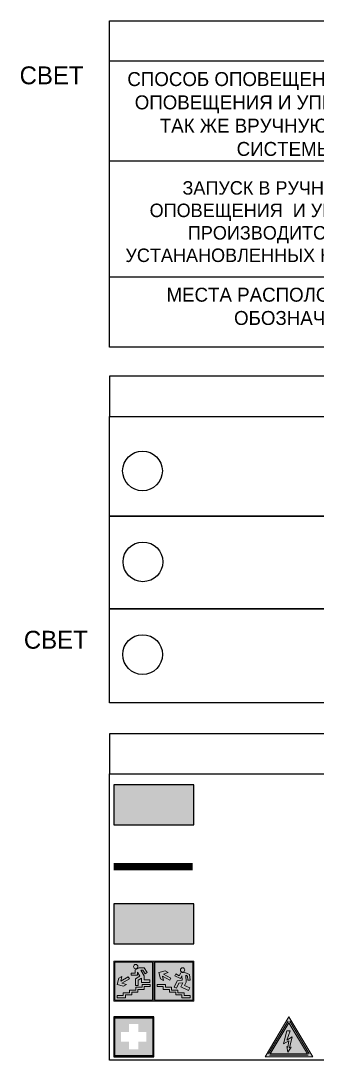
# Model space of a CAD drawing. Header units: millimetres. Extents: x 13114 to 67229, y 22859 to 38520.
# Drawn here: x 20654.8 to 20714.1, y 30533.6 to 30741.9 of the extents above; entities that cross this region are included whole.
import ezdxf

# ---------------------------------------------------------------- set-up
doc = ezdxf.new("R2010")
doc.units = ezdxf.units.MM
doc.layers.add('План_Штампы', color=7, linetype='Continuous')
doc.styles.add('обычный', font='arial.ttf')

# ---------------------------------------------------------------- blocks, each defined once
blk = doc.blocks.new('A$C3E6D3DDE')
at = {"lineweight": 5}
h = blk.add_hatch(color=40, dxfattribs=at)
h.paths.add_polyline_path([(24.1, 1.45), (16.46, -11.35), (31.74, -11.35)])
h.paths.add_polyline_path([(24.09, -0.46), (30.03, -10.41), (18.14, -10.41)], flags=16)
h.paths.add_polyline_path([(24.54, -3.08), (23.41, -6.02), (25.13, -5.01), (24.33, -8.5), (24.82, -8.27), (23.79, -9.86), (23.4, -8.04), (23.8, -8.43), (24.04, -6.29), (22.39, -7.25), (23.44, -3.08)], flags=0)
h = blk.add_hatch(color=256, dxfattribs=at)
h.paths.add_polyline_path([(24.37, 0.03, 0.567511), (23.82, 0.03), (17.59, -10.4, 0.582454), (17.86, -10.88), (30.32, -10.88, 0.582149), (30.6, -10.4)])
h.paths.add_polyline_path([(24.09, -0.46), (18.14, -10.41), (30.03, -10.41)], flags=16)
h.paths.add_polyline_path([(24.54, -3.08), (23.41, -6.02), (25.13, -5.01), (24.33, -8.5), (24.82, -8.27), (23.79, -9.86), (23.4, -8.04), (23.8, -8.43), (24.04, -6.29), (22.39, -7.25), (23.44, -3.08)], flags=0)
h = blk.add_hatch(color=40, dxfattribs=at)
h.paths.add_polyline_path([(24.09, -0.46), (18.14, -10.41), (30.03, -10.41)])
h.paths.add_polyline_path([(24.82, -8.27), (23.79, -9.86), (23.4, -8.04), (23.8, -8.43), (24.04, -6.29), (22.39, -7.25), (23.44, -3.08), (24.54, -3.08), (23.41, -6.02), (25.13, -5.01), (24.33, -8.5)], flags=16)
at = {"color": 40, "lineweight": 5}
for p, q in [((16.46, -11.35), (24.1, 1.45)), ((24.1, 1.45), (31.74, -11.35))]:
    blk.add_line(p, q, dxfattribs=at)
at = {"lineweight": 5}
for p, q in [((17.59, -10.4), (23.82, 0.03)), ((24.37, 0.03), (30.6, -10.4)), ((18.14, -10.41), (24.09, -0.46)), ((23.44, -3.08), (22.39, -7.25)), ((23.41, -6.02), (24.54, -3.08)), ((24.54, -3.08), (23.44, -3.08)), ((24.09, -0.46), (30.03, -10.41)), ((22.39, -7.25), (24.04, -6.29)), ((25.13, -5.01), (23.41, -6.02)), ((24.04, -6.29), (23.8, -8.43)), ((24.33, -8.5), (25.13, -5.01)), ((23.8, -8.43), (23.4, -8.04)), ((23.4, -8.04), (23.79, -9.86)), ((23.79, -9.86), (24.82, -8.27)), ((24.82, -8.27), (24.33, -8.5)), ((17.86, -10.88), (30.32, -10.88)), ((18.14, -10.41), (30.03, -10.41))]:
    blk.add_line(p, q, dxfattribs=at)
at = {"color": 50, "lineweight": 5}
blk.add_line((31.74, -11.35), (16.46, -11.35), dxfattribs=at)
blk = doc.blocks.new('A$C7B4425F7')
at = {"true_color": 0xffffff}
blk.add_hatch(color=7, dxfattribs=at).paths.add_polyline_path([(0, 0), (-16, 0), (-16, -8), (0, -8)])
h = blk.add_hatch(color=126)
h.paths.add_polyline_path([(-0.2, -0.2), (-15.8, -0.2), (-15.8, -7.8), (-0.2, -7.8)])
h.paths.add_polyline_path([(-11.76, -2.03), (-11.76, -3.66), (-11.17, -3.66, -0.568275), (-11.17, -6.18), (-12.58, -6.18), (-12.58, -2.03)], flags=16)
h.paths.add_polyline_path([(-13.33, -4.12, -0.495768), (-13.59, -6.18), (-15.03, -6.18), (-15.03, -2.03), (-13.59, -2.03, -0.487973)], flags=16)
h.paths.add_polyline_path([(-10.25, -2.03), (-9.48, -2.03), (-9.48, -6.18), (-10.25, -6.18)], flags=16)
h.paths.add_polyline_path([(-13.84, -3.69), (-14.24, -3.69), (-14.24, -3.03), (-13.9, -3.03, -0.692621)], flags=0)
h.paths.add_polyline_path([(-9.15, -2.03), (-8.4, -2.03), (-8.04, -3.07), (-7.68, -2.03), (-6.93, -2.03), (-7.64, -4.1), (-6.93, -6.18), (-7.68, -6.18), (-8.04, -5.14), (-8.4, -6.18), (-9.15, -6.18), (-8.44, -4.1)], flags=16)
h.paths.add_polyline_path([(-11.76, -4.46), (-11.42, -4.46, -0.692621), (-11.36, -5.12), (-11.76, -5.12)], flags=0)
h.paths.add_polyline_path([(-13.9, -5.2), (-14.24, -5.2), (-14.24, -4.55), (-13.84, -4.55, -0.708038)], flags=0)
edge = h.paths.add_edge_path(flags=16)
edge.add_ellipse((-5.51, -4.08), major_axis=(0, 2.05), ratio=0.586184, start_angle=0, end_angle=360)
edge = h.paths.add_edge_path(flags=0)
edge.add_ellipse((-5.51, -4.08), major_axis=(0, 1.14), ratio=0.454828, start_angle=0, end_angle=360)
h.paths.add_polyline_path([(-4.13, -4.96, 0.377264), (-3.48, -4.52, 0.0555), (-3.16, -2.03), (-1.66, -2.03), (-1.66, -4.96), (-0.96, -4.96), (-0.96, -7.01), (-1.75, -7.01), (-1.75, -6.18), (-3.3, -6.18), (-3.3, -7.02), (-4.13, -7.02)], flags=16)
h.paths.add_polyline_path([(-2.73, -2.91), (-2.28, -2.91), (-2.28, -4.96), (-3.05, -4.96, 0.079136)], flags=0)
at = {"color": 126}
blk.add_lwpolyline([(-16, -8), (0, -8), (0, 0), (-16, 0)], close=True, dxfattribs=at)
blk = doc.blocks.new('A$C18900ED3')
h = blk.add_hatch(color=126)
h.paths.add_polyline_path([(-0.18, -0.18), (-7.02, -0.18), (-7.02, -7.02), (-0.18, -7.02)])
h.paths.add_polyline_path([(-5.89, -4.46), (-5.89, -2.77), (-4.46, -2.77), (-4.46, -1.31), (-2.77, -1.31), (-2.77, -2.77), (-1.33, -2.77), (-1.33, -4.46), (-2.77, -4.46), (-2.77, -5.89), (-4.46, -5.89), (-4.46, -4.46)], flags=16)
at = {"color": 126}
for p, q in [((-7.2, 0), (-7.2, -7.2)), ((0, 0), (-7.2, 0)), ((0, -7.2), (0, 0)), ((-7.02, -7.02), (-7.02, -0.18)), ((-7.02, -0.18), (-0.18, -0.18)), ((-0.18, -0.18), (-0.18, -7.02)), ((-7.2, -7.2), (0, -7.2)), ((-0.18, -7.02), (-7.02, -7.02))]:
    blk.add_line(p, q, dxfattribs=at)
blk = doc.blocks.new('вниз 3')
at = {"lineweight": 0, "true_color": 0xffffff}
h = blk.add_hatch(color=7, dxfattribs=at)
h.dxf.hatch_style = 1
h.paths.add_polyline_path([(40997.5, -4475.69), (40997.25, -4475.28), (40995.76, -4476.15), (40995.97, -4475.23), (40995.39, -4475.56), (40995.05, -4476.83), (40996.33, -4477.17), (40996.91, -4476.83), (40996, -4476.55)], flags=0)
h.paths.add_polyline_path([(40999.81, -4473.95), (41000.22, -4473.95), (41000.64, -4474.67), (41001.03, -4474.43), (41000.46, -4473.49), (41000.42, -4473.49), (40999.43, -4473.49), (40998.68, -4473.92), (40998.68, -4474.57), (40997.88, -4474.57), (40997.88, -4475), (40999.14, -4475), (40999.14, -4474.43), (40999.14, -4474.38), (40999.59, -4475.15), (40998.72, -4475.67), (40998.72, -4477.06), (40999.24, -4477.06), (40999.24, -4475.96), (40999.95, -4475.56), (40999.95, -4476.43), (41001.61, -4476.43), (41001.61, -4475.88), (41000.47, -4475.88), (41000.47, -4475.12)], flags=0)
h.paths.add_polyline_path([(40999.2, -4473.24, 1), (40998.35, -4473.24, 1)], flags=0)
h.paths.add_polyline_path([(41000.46, -4477.26), (41001.69, -4477.26), (41001.69, -4476.84), (41000.03, -4476.84), (41000.03, -4477.39), (40998.78, -4477.39), (40998.78, -4477.95), (40997.53, -4477.95), (40997.53, -4478.5), (40996.29, -4478.5), (40996.29, -4479.06), (40995.05, -4479.06), (40995.05, -4479.48), (40995.29, -4479.48), (40996.72, -4479.48), (40996.72, -4478.92), (40997.97, -4478.92), (40997.97, -4478.36), (40999.2, -4478.36), (40999.2, -4477.81), (41000.46, -4477.81)], flags=0)
h.paths.add_polyline_path([(41002.37, -4472.17), (40994.37, -4472.17), (40994.37, -4480.17), (41002.37, -4480.17)])
h.paths.add_polyline_path([(41002.16, -4479.96), (40994.57, -4479.96), (40994.57, -4472.37), (41002.16, -4472.37)], flags=16)
h.paths.add_polyline_path([(41001.61, -4475.88), (41001.61, -4476.43), (40999.95, -4476.43), (40999.95, -4475.56), (40999.24, -4475.96), (40999.24, -4477.06), (40998.72, -4477.06), (40998.72, -4475.67), (40999.59, -4475.15), (40999.14, -4474.38), (40999.14, -4474.43), (40999.14, -4475), (40997.88, -4475), (40997.88, -4474.57), (40998.68, -4474.57), (40998.68, -4473.92), (40999.43, -4473.49), (41000.42, -4473.49), (41000.46, -4473.49), (41001.03, -4474.43), (41000.64, -4474.67), (41000.22, -4473.95), (40999.81, -4473.95), (41000.47, -4475.12), (41000.47, -4475.88)], flags=0)
h.paths.add_polyline_path([(41001.69, -4476.84), (41001.69, -4477.26), (41000.46, -4477.26), (41000.46, -4477.81), (40999.2, -4477.81), (40999.2, -4478.36), (40997.97, -4478.36), (40997.97, -4478.92), (40996.72, -4478.92), (40996.72, -4479.48), (40995.05, -4479.48), (40995.05, -4479.06), (40996.29, -4479.06), (40996.29, -4478.5), (40997.53, -4478.5), (40997.53, -4477.95), (40998.78, -4477.95), (40998.78, -4477.39), (41000.03, -4477.39), (41000.03, -4476.84)], flags=0)
h.paths.add_polyline_path([(40998.35, -4473.24, -1), (40999.2, -4473.24, -1)], flags=0)
h.paths.add_polyline_path([(40997.5, -4475.69), (40996, -4476.55), (40996.91, -4476.83), (40996.33, -4477.17), (40995.05, -4476.83), (40995.39, -4475.56), (40995.97, -4475.23), (40995.76, -4476.15), (40997.25, -4475.28)], flags=0)
at = {"lineweight": 0}
h = blk.add_hatch(color=126, dxfattribs=at)
h.dxf.hatch_style = 1
h.paths.add_polyline_path([(41002.16, -4472.37), (40994.57, -4472.37), (40994.57, -4479.96), (41002.16, -4479.96)])
h.paths.add_polyline_path([(40995.97, -4475.23), (40995.76, -4476.15), (40997.25, -4475.28), (40997.5, -4475.69), (40996, -4476.55), (40996.91, -4476.83), (40996.33, -4477.17), (40995.05, -4476.83), (40995.39, -4475.56)], flags=16)
h.paths.add_polyline_path([(40997.88, -4474.57), (40998.68, -4474.57), (40998.68, -4473.92), (40999.43, -4473.49), (41000.42, -4473.49), (41000.46, -4473.49), (41001.03, -4474.43), (41000.64, -4474.67), (41000.22, -4473.95), (40999.81, -4473.95), (41000.47, -4475.12), (41000.47, -4475.88), (41001.61, -4475.88), (41001.61, -4476.43), (40999.95, -4476.43), (40999.95, -4475.56), (40999.24, -4475.96), (40999.24, -4477.06), (40998.72, -4477.06), (40998.72, -4475.67), (40999.59, -4475.15), (40999.14, -4474.38), (40999.14, -4474.43), (40999.14, -4475), (40997.88, -4475)], flags=16)
h.paths.add_polyline_path([(40998.35, -4473.24, -1), (40999.2, -4473.24, -1)], flags=16)
h.paths.add_polyline_path([(40997.53, -4477.95), (40998.78, -4477.95), (40998.78, -4477.39), (41000.03, -4477.39), (41000.03, -4476.84), (41001.69, -4476.84), (41001.69, -4477.26), (41000.46, -4477.26), (41000.46, -4477.81), (40999.2, -4477.81), (40999.2, -4478.36), (40997.97, -4478.36), (40997.97, -4478.92), (40996.72, -4478.92), (40996.72, -4479.48), (40995.05, -4479.48), (40995.05, -4479.06), (40996.29, -4479.06), (40996.29, -4478.5), (40997.53, -4478.5)], flags=16)
at = {"lineweight": 0, "true_color": 0xffffff}
h = blk.add_hatch(color=7, dxfattribs=at)
h.dxf.hatch_style = 1
h.paths.add_polyline_path([(40999.2, -4473.24, 1), (40998.35, -4473.24, 1)])
h.paths.add_polyline_path([(40999.81, -4473.95), (41000.22, -4473.95), (41000.64, -4474.67), (41001.03, -4474.43), (41000.46, -4473.49), (41000.42, -4473.49), (40999.43, -4473.49), (40998.68, -4473.92), (40998.68, -4474.57), (40997.88, -4474.57), (40997.88, -4475), (40999.14, -4475), (40999.14, -4474.43), (40999.14, -4474.38), (40999.59, -4475.15), (40998.72, -4475.67), (40998.72, -4477.06), (40999.24, -4477.06), (40999.24, -4475.96), (40999.95, -4475.56), (40999.95, -4476.43), (41001.61, -4476.43), (41001.61, -4475.88), (41000.47, -4475.88), (41000.47, -4475.12)])
h.paths.add_polyline_path([(40999.2, -4477.81), (41000.46, -4477.81), (41000.46, -4477.26), (41001.69, -4477.26), (41001.69, -4476.84), (41000.03, -4476.84), (41000.03, -4477.39), (40998.78, -4477.39), (40998.78, -4477.95), (40997.53, -4477.95), (40997.53, -4478.5), (40996.29, -4478.5), (40996.29, -4479.06), (40995.05, -4479.06), (40995.05, -4479.48), (40995.29, -4479.48), (40996.72, -4479.48), (40996.72, -4478.92), (40997.97, -4478.92), (40997.97, -4478.36), (40999.2, -4478.36)])
h.paths.add_polyline_path([(40997.5, -4475.69), (40997.25, -4475.28), (40995.76, -4476.15), (40995.97, -4475.23), (40995.39, -4475.56), (40995.05, -4476.83), (40996.33, -4477.17), (40996.91, -4476.83), (40996, -4476.55)])
at = {"color": 126, "lineweight": 0}
for points in [[(40994.37, -4472.17), (41002.37, -4472.17), (41002.37, -4480.17), (40994.37, -4480.17)], [(40994.57, -4472.37), (41002.16, -4472.37), (41002.16, -4479.96), (40994.57, -4479.96)]]:
    blk.add_lwpolyline(points, close=True, dxfattribs=at)
for points in [[(40995.05, -4476.83), (40995.39, -4475.56), (40995.97, -4475.23), (40995.76, -4476.15), (40997.25, -4475.28), (40997.5, -4475.69), (40996, -4476.55), (40996.91, -4476.83), (40996.33, -4477.17), (40995.05, -4476.83)], [(40999.14, -4474.43), (40999.14, -4475), (40997.88, -4475), (40997.88, -4474.57), (40998.68, -4474.57), (40998.68, -4473.92), (40999.43, -4473.49), (41000.42, -4473.49), (41000.46, -4473.49), (41001.03, -4474.43), (41000.64, -4474.67), (41000.22, -4473.95), (40999.81, -4473.95), (41000.47, -4475.12), (41000.47, -4475.88), (41001.61, -4475.88), (41001.61, -4476.43), (40999.95, -4476.43), (40999.95, -4475.56), (40999.24, -4475.96), (40999.24, -4477.06), (40998.72, -4477.06), (40998.72, -4475.67), (40999.59, -4475.15), (40999.14, -4474.38), (40999.14, -4474.43)], [(40995.29, -4479.48), (40995.05, -4479.48), (40995.05, -4479.06), (40996.29, -4479.06), (40996.29, -4478.5), (40997.53, -4478.5), (40997.53, -4477.95), (40998.78, -4477.95), (40998.78, -4477.39), (41000.03, -4477.39), (41000.03, -4476.84), (41001.69, -4476.84), (41001.69, -4477.26), (41000.46, -4477.26), (41000.46, -4477.81), (40999.2, -4477.81), (40999.2, -4478.36), (40997.97, -4478.36), (40997.97, -4478.92), (40996.72, -4478.92), (40996.72, -4479.48), (40995.05, -4479.48)]]:
    blk.add_lwpolyline(points, dxfattribs=at)
blk.add_circle((40998.77, -4473.24), 0.426, dxfattribs=at)
blk = doc.blocks.new('A$C32E8229D')
at = {"true_color": 0xffffff}
blk.add_hatch(color=7, dxfattribs=at).paths.add_polyline_path([(0, 0), (0, -8), (16, -8), (16, 0)])
h = blk.add_hatch(color=126)
h.paths.add_polyline_path([(0.2, -0.2), (15.8, -0.2), (15.8, -7.8), (0.2, -7.8)])
h.paths.add_polyline_path([(13.49, -2.05), (12.08, -2.05), (11.37, -2.63, 0.162397), (11.29, -2.84), (11.29, -3.63), (10.35, -3.63), (10.35, -4.05), (11.68, -4.05), (11.68, -3.48), (12.26, -4.28), (11.29, -5.1), (11.29, -6.78), (11.85, -6.78), (11.85, -5.44), (12.8, -4.64), (12.8, -5.94), (14.46, -5.94), (14.46, -5.39), (13.45, -5.39), (13.45, -3.97), (12.46, -2.59), (13.15, -2.59), (13.69, -3.34), (14.18, -3)], flags=16)
h.paths.add_polyline_path([(10.74, -1.82, 1), (11.8, -1.82, 1)], flags=16)
h.paths.add_polyline_path([(9.39, -3.59), (5.99, -3.59), (6.56, -3.03), (5.91, -3.03), (5.1, -3.83), (5.91, -4.64), (6.56, -4.64), (5.99, -4.09), (9.39, -4.09)], flags=16)
h.paths.add_polyline_path([(4.29, -1.08), (1.72, -1.08), (1.72, -6.6), (4.29, -6.6)], flags=16)
at = {"color": 126}
blk.add_lwpolyline([(16, -8), (0, -8), (0, 0), (16, 0)], close=True, dxfattribs=at)
blk = doc.blocks.new('вверх')
at = {"lineweight": 0, "true_color": 0xffffff}
h = blk.add_hatch(color=7, dxfattribs=at)
h.dxf.hatch_style = 1
h.paths.add_polyline_path([(40999.03, -4475.37), (41000.53, -4474.51), (40999.62, -4474.22), (41000.2, -4473.88), (41001.48, -4474.22), (41001.13, -4475.49), (41000.55, -4475.82), (41000.76, -4474.91), (40999.27, -4475.77)], flags=0)
h.paths.add_polyline_path([(40998.09, -4474.5), (40998.28, -4474.89), (40997.14, -4475.43), (40996.89, -4474.92), (40996.87, -4474.87), (40996.8, -4475.75), (40997.81, -4475.85), (40998.41, -4477.11), (40997.94, -4477.33), (40997.47, -4476.34), (40996.66, -4476.28), (40997.03, -4477.06), (40995.52, -4477.78), (40995.29, -4477.28), (40996.32, -4476.79), (40996, -4476.11), (40996.09, -4474.77), (40995.72, -4474.94), (40995.64, -4475.77), (40995.2, -4475.72), (40995.3, -4474.63), (40995.33, -4474.61), (40996.23, -4474.19), (40997.09, -4474.25), (40997.37, -4474.84)], flags=0)
h.paths.add_polyline_path([(40997.14, -4473.68, -1), (40996.29, -4473.68, -1)], flags=0)
h.paths.add_polyline_path([(41000.58, -4477.58), (41000.58, -4477.03), (41001.81, -4477.03), (41001.81, -4476.6), (41000.15, -4476.6), (41000.15, -4477.16), (40998.9, -4477.16), (40998.9, -4477.72), (40997.65, -4477.72), (40997.65, -4478.27), (40996.41, -4478.27), (40996.41, -4478.82), (40995.17, -4478.82), (40995.17, -4479.25), (40995.41, -4479.25), (40996.84, -4479.25), (40996.84, -4478.69), (40998.09, -4478.69), (40998.09, -4478.13), (40999.32, -4478.13), (40999.32, -4477.58)], flags=0)
h.paths.add_polyline_path([(41002.49, -4471.94), (40994.49, -4471.94), (40994.49, -4479.94), (41002.49, -4479.94)])
h.paths.add_polyline_path([(41002.28, -4479.72), (40994.69, -4479.72), (40994.69, -4472.14), (41002.28, -4472.14)], flags=16)
h.paths.add_polyline_path([(41001.81, -4476.6), (41001.81, -4477.03), (41000.58, -4477.03), (41000.58, -4477.58), (40999.32, -4477.58), (40999.32, -4478.13), (40998.09, -4478.13), (40998.09, -4478.69), (40996.84, -4478.69), (40996.84, -4479.25), (40995.17, -4479.25), (40995.17, -4478.82), (40996.41, -4478.82), (40996.41, -4478.27), (40997.65, -4478.27), (40997.65, -4477.72), (40998.9, -4477.72), (40998.9, -4477.16), (41000.15, -4477.16), (41000.15, -4476.6)], flags=0)
at = {"lineweight": 0}
h = blk.add_hatch(color=126, dxfattribs=at)
h.dxf.hatch_style = 1
h.paths.add_polyline_path([(40994.69, -4479.72), (41002.28, -4479.72), (41002.28, -4472.14), (40994.69, -4472.14)])
h.paths.add_polyline_path([(40999.03, -4475.37), (41000.53, -4474.51), (40999.62, -4474.22), (41000.2, -4473.88), (41001.48, -4474.22), (41001.13, -4475.49), (41000.55, -4475.82), (41000.76, -4474.91), (40999.27, -4475.77)], flags=16)
h.paths.add_polyline_path([(40997.09, -4474.25), (40997.37, -4474.84), (40998.09, -4474.5), (40998.28, -4474.89), (40997.14, -4475.43), (40996.89, -4474.92), (40996.87, -4474.87), (40996.8, -4475.75), (40997.81, -4475.85), (40998.41, -4477.11), (40997.94, -4477.33), (40997.47, -4476.34), (40996.66, -4476.28), (40997.03, -4477.06), (40995.52, -4477.78), (40995.29, -4477.28), (40996.32, -4476.79), (40996, -4476.11), (40996.09, -4474.77), (40995.72, -4474.94), (40995.64, -4475.77), (40995.2, -4475.72), (40995.3, -4474.63), (40995.33, -4474.61), (40996.23, -4474.19)], flags=16)
h.paths.add_polyline_path([(40996.29, -4473.68, -1), (40997.14, -4473.68, -1)], flags=16)
h.paths.add_polyline_path([(40997.65, -4477.72), (40998.9, -4477.72), (40998.9, -4477.16), (41000.15, -4477.16), (41000.15, -4476.6), (41001.81, -4476.6), (41001.81, -4477.03), (41000.58, -4477.03), (41000.58, -4477.58), (40999.32, -4477.58), (40999.32, -4478.13), (40998.09, -4478.13), (40998.09, -4478.69), (40996.84, -4478.69), (40996.84, -4479.25), (40995.17, -4479.25), (40995.17, -4478.82), (40996.41, -4478.82), (40996.41, -4478.27), (40997.65, -4478.27)], flags=16)
at = {"lineweight": 0, "true_color": 0xffffff}
h = blk.add_hatch(color=7, dxfattribs=at)
h.dxf.hatch_style = 1
h.paths.add_polyline_path([(40997.14, -4473.68, 1), (40996.29, -4473.68, 1)])
h.paths.add_polyline_path([(40998.28, -4474.89), (40998.09, -4474.5), (40997.37, -4474.84), (40997.09, -4474.25), (40996.23, -4474.19), (40995.33, -4474.61), (40995.3, -4474.63), (40995.2, -4475.72), (40995.64, -4475.77), (40995.72, -4474.94), (40996.09, -4474.77), (40996, -4476.11), (40996.32, -4476.79), (40995.29, -4477.28), (40995.52, -4477.78), (40997.03, -4477.06), (40996.66, -4476.28), (40997.47, -4476.34), (40997.94, -4477.33), (40998.41, -4477.11), (40997.81, -4475.85), (40996.8, -4475.75), (40996.87, -4474.87), (40996.89, -4474.92), (40997.14, -4475.43)])
h.paths.add_polyline_path([(40998.09, -4478.13), (40999.32, -4478.13), (40999.32, -4477.58), (41000.58, -4477.58), (41000.58, -4477.03), (41001.81, -4477.03), (41001.81, -4476.6), (41000.15, -4476.6), (41000.15, -4477.16), (40998.9, -4477.16), (40998.9, -4477.72), (40997.65, -4477.72), (40997.65, -4478.27), (40996.41, -4478.27), (40996.41, -4478.82), (40995.17, -4478.82), (40995.17, -4479.25), (40995.41, -4479.25), (40996.84, -4479.25), (40996.84, -4478.69), (40998.09, -4478.69)])
h.paths.add_polyline_path([(40999.03, -4475.37), (40999.27, -4475.77), (41000.76, -4474.91), (41000.55, -4475.82), (41001.13, -4475.49), (41001.48, -4474.22), (41000.2, -4473.88), (40999.62, -4474.22), (41000.53, -4474.51)])
at = {"color": 126, "lineweight": 0}
for points in [[(40994.49, -4471.94), (41002.49, -4471.94), (41002.49, -4479.94), (40994.49, -4479.94)], [(40994.69, -4472.14), (41002.28, -4472.14), (41002.28, -4479.72), (40994.69, -4479.72)]]:
    blk.add_lwpolyline(points, close=True, dxfattribs=at)
for points in [[(40996.89, -4474.92), (40997.14, -4475.43), (40998.28, -4474.89), (40998.09, -4474.5), (40997.37, -4474.84), (40997.09, -4474.25), (40996.23, -4474.19), (40995.33, -4474.61), (40995.3, -4474.63), (40995.2, -4475.72), (40995.64, -4475.77), (40995.72, -4474.94), (40996.09, -4474.77), (40996, -4476.11), (40996.32, -4476.79), (40995.29, -4477.28), (40995.52, -4477.78), (40997.03, -4477.06), (40996.66, -4476.28), (40997.47, -4476.34), (40997.94, -4477.33), (40998.41, -4477.11), (40997.81, -4475.85), (40996.8, -4475.75), (40996.87, -4474.87), (40996.89, -4474.92)], [(41001.48, -4474.22), (41001.13, -4475.49), (41000.55, -4475.82), (41000.76, -4474.91), (40999.27, -4475.77), (40999.03, -4475.37), (41000.53, -4474.51), (40999.62, -4474.22), (41000.2, -4473.88), (41001.48, -4474.22)], [(40995.41, -4479.25), (40995.17, -4479.25), (40995.17, -4478.82), (40996.41, -4478.82), (40996.41, -4478.27), (40997.65, -4478.27), (40997.65, -4477.72), (40998.9, -4477.72), (40998.9, -4477.16), (41000.15, -4477.16), (41000.15, -4476.6), (41001.81, -4476.6), (41001.81, -4477.03), (41000.58, -4477.03), (41000.58, -4477.58), (40999.32, -4477.58), (40999.32, -4478.13), (40998.09, -4478.13), (40998.09, -4478.69), (40996.84, -4478.69), (40996.84, -4479.25), (40995.17, -4479.25)]]:
    blk.add_lwpolyline(points, dxfattribs=at)
blk.add_circle((40996.71, -4473.68), 0.426, dxfattribs=at)

msp = doc.modelspace()

# ---------------------------------------------------------------- linework, layer by layer
at = {"color": 0}
msp.add_lwpolyline([(20672.56, 30741.94), (20816.33, 30741.94), (20816.33, 30676.49), (20672.56, 30676.49)], close=True, dxfattribs=at)
for points in [[(20672.56, 30733.89), (20816.33, 30733.89)], [(20672.56, 30713.89), (20816.33, 30713.89)], [(20672.56, 30690.64), (20816.33, 30690.64)]]:
    msp.add_lwpolyline(points, dxfattribs=at)
for points in [[(20672.56, 30662.63), (20816.33, 30662.63), (20816.33, 30670.68), (20672.56, 30670.68)], [(20672.56, 30662.63), (20816.33, 30662.63), (20816.33, 30605.23), (20672.56, 30605.23)], [(20672.56, 30590.99), (20816.33, 30590.99), (20816.33, 30599.04), (20672.56, 30599.04)], [(20672.56, 30590.99), (20816.33, 30590.99), (20816.33, 30533.59), (20672.56, 30533.59)]]:
    msp.add_lwpolyline(points, close=True)
for points in [[(20730.98, 30642.64), (20672.56, 30642.64), (20816.33, 30642.64)], [(20730.98, 30624.06), (20672.56, 30624.06), (20816.33, 30624.06)]]:
    msp.add_lwpolyline(points)
at = {"color": 126, "lineweight": 80, "true_color": 0x008754, "const_width": 1.5}
msp.add_lwpolyline([(20689.23, 30572.4), (20673.43, 30572.4)], dxfattribs=at)
for centre in [(20679.19, 30651.71), (20679.28, 30633.48), (20679.22, 30614.9)]:
    msp.add_circle(centre, 3.98)

# ---------------------------------------------------------------- block references
at = {"color": 126, "true_color": 0x008754}
msp.add_blockref('вниз 3', (-20320.94, 35025.6), dxfattribs=at)
at = {"xscale": -1}
msp.add_blockref('вверх', (61683.92, 35025.37), dxfattribs=at)
for name, p, xscale, yscale, zscale in [('A$C18900ED3', (20681.43, 30542.29), 1.111111111007631, 1.111111111007631, 1.111111111007631), ('A$C3E6D3DDE', (20693.42, 30541.38), 0.625, 0.625, 0.625)]:
    msp.add_blockref(name, p, dxfattribs=dict(xscale=xscale, yscale=yscale, zscale=zscale))
at = {"layer": 'План_Штампы'}
msp.add_blockref('A$C7B4425F7', (20689.43, 30588.78), dxfattribs=at)
at = {"layer": 'План_Штампы', "color": 126, "true_color": 0x008754, "xscale": -1}
msp.add_blockref('A$C32E8229D', (20689.43, 30564.94), dxfattribs=at)

# ---------------------------------------------------------------- texts
at = {"lineweight": 0, "attachment_point": 5, "style": 'обычный'}
for s, insert, char_height, width in [('\\pi-10.752,l10.752,t10.752;{\\fProxima Nova Rg|b0|i0|c204|p2;СВЕТ\\H1.1997x; }', (20660.99, 30730.98), 3.584, 162.1099), ('{\\fProxima Nova Rg|b0|i0|c204|p2;СПОСОБ ОПОВЕЩЕНИЯ АВТОМАТИЧЕСКИЙ ЧЕРЕЗ РЕЧЕВУЮ СИСТЕМУ ОПОВЕЩЕНИЯ И УПРАВЛЕНИЯ ЭВАКУАЦИЕЙ ЛЮДЕЙ ПРИ ПОЖАРЕ , А ТАК ЖЕ ВРУЧНУЮ, ИСПОЛЬЗУЯ ВНУТРЕННЮЮ ГРОМКУЮ СВЯЗЬ СИСТЕМЫ ТЕХНОЛОГИЧЕСКОГО ОПОВЕЩЕНИЯ.}', (20743.42, 30722.85), 2.8, 137.0334), ('{\\fProxima Nova Rg|b0|i0|c204|p2;\\P\\pt8.1;ЗАПУСК В РУЧНОМ РЕЖИМЕ АВТОМАТИЧЕСКОЙ СИСТЕМЫ ОПОВЕЩЕНИЯ  И УПРАВЛЕНИЯ ЭВАКУАЦИИ ЛЮДЕЙ ПРИ ПОЖАРЕ ПРОИЗВОДИТСЯ ОТ РУЧНЫХ ПОЖАРНЫХ ИЗВЕЩАТЕЛЕЙ, УСТАНАНОВЛЕННЫХ НА СТЕНАХ ВБЛИЗИ ЭВАКУАЦИОННЫХ ВЫХОДОВ. }', (20740.64, 30703.55), 2.7, 131.4512), ('\\pt8.4;{\\fProxima Nova Rg|b0|i0|c204|p2;\\PМЕСТА РАСПОЛОЖЕНИЯ ПОЖАРНЫХ ИЗВЕЩАТЕЛЕЙ ОБОЗНАЧЕНЫ НА НАСТОЯЩЕМ ПЛАНЕ}', (20733.94, 30686.63), 2.8, 118.5618), ('\\pi-10.752,l10.752,t10.752;{\\fProxima Nova Rg|b0|i0|c204|p2;СВЕТ\\H1.1997x; }', (20661.84, 30617.84), 3.584, 162.1099)]:
    msp.add_mtext(s, dxfattribs=dict(at, insert=insert, char_height=char_height, width=width))

doc.saveas('drawing.dxf')
